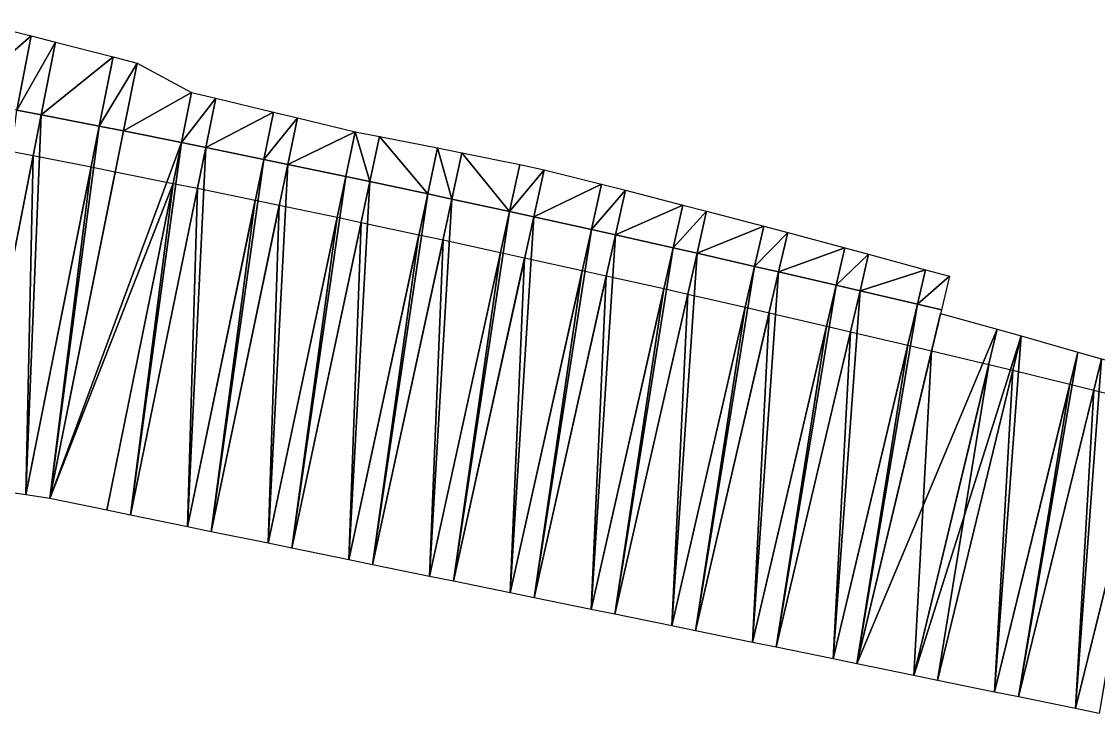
# Model space of a CAD drawing. Header units: metres. Extents: x 1882598 to 1885460, y 3171405 to 3171756.
# Drawn here: x 1883742.45 to 1883755.59, y 3171709.46 to 3171717.9 of the extents above; entities that cross this region are included whole.
import ezdxf

# ---------------------------------------------------------------- set-up
doc = ezdxf.new("R2010")
doc.units = ezdxf.units.M
doc.header["$MEASUREMENT"] = 0
doc.layers.add('Triangles surfaces projet', color=7, linetype='Continuous', true_color=0x848484)

msp = doc.modelspace()

# ---------------------------------------------------------------- linework, layer by layer
at = {"layer": 'Triangles surfaces projet'}
for points in [[(1883742.569, 3171717.723, 152.804), (1883741.683, 3171716.956, 153.421), (1883741.864, 3171717.899, 152.78), (1883742.569, 3171717.723, 152.804)], [(1883742.393, 3171716.819, 153.418), (1883741.683, 3171716.956, 153.421), (1883742.569, 3171717.723, 152.804), (1883742.393, 3171716.819, 153.418)], [(1883742.569, 3171717.723, 152.804), (1883742.863, 3171717.649, 152.814), (1883742.393, 3171716.819, 153.418), (1883742.569, 3171717.723, 152.804)], [(1883742.689, 3171716.762, 153.416), (1883742.393, 3171716.819, 153.418), (1883742.863, 3171717.649, 152.814), (1883742.689, 3171716.762, 153.416)], [(1883743.567, 3171717.468, 152.838), (1883742.689, 3171716.762, 153.416), (1883742.863, 3171717.649, 152.814), (1883743.567, 3171717.468, 152.838)], [(1883743.398, 3171716.622, 153.413), (1883742.689, 3171716.762, 153.416), (1883743.567, 3171717.468, 152.838), (1883743.398, 3171716.622, 153.413)], [(1883743.86, 3171717.393, 152.848), (1883743.398, 3171716.622, 153.413), (1883743.567, 3171717.468, 152.838), (1883743.86, 3171717.393, 152.848)], [(1883743.694, 3171716.564, 153.412), (1883743.398, 3171716.622, 153.413), (1883743.86, 3171717.393, 152.848), (1883743.694, 3171716.564, 153.412)], [(1883743.694, 3171716.564, 153.412), (1883743.86, 3171717.393, 152.848), (1883744.526, 3171717.032, 152.993), (1883743.694, 3171716.564, 153.412)], [(1883744.402, 3171716.422, 153.409), (1883743.694, 3171716.564, 153.412), (1883744.526, 3171717.032, 152.993), (1883744.402, 3171716.422, 153.409)], [(1883744.821, 3171716.963, 152.998), (1883744.402, 3171716.422, 153.409), (1883744.526, 3171717.032, 152.993), (1883744.821, 3171716.963, 152.998)], [(1883744.698, 3171716.362, 153.407), (1883744.402, 3171716.422, 153.409), (1883744.821, 3171716.963, 152.998), (1883744.698, 3171716.362, 153.407)], [(1883744.821, 3171716.963, 152.998), (1883745.525, 3171716.795, 153.01), (1883744.698, 3171716.362, 153.407), (1883744.821, 3171716.963, 152.998)], [(1883742.689, 3171716.762, 153.416), (1883741.799, 3171712.226, 153.303), (1883742.393, 3171716.819, 153.418), (1883742.689, 3171716.762, 153.416)], [(1883741.799, 3171712.226, 153.303), (1883742.689, 3171716.762, 153.416), (1883742.502, 3171712.124, 153.303), (1883741.799, 3171712.226, 153.303)], [(1883743.398, 3171716.622, 153.413), (1883742.502, 3171712.124, 153.303), (1883742.689, 3171716.762, 153.416), (1883743.398, 3171716.622, 153.413)], [(1883745.405, 3171716.217, 153.404), (1883744.698, 3171716.362, 153.407), (1883745.525, 3171716.795, 153.01), (1883745.405, 3171716.217, 153.404)], [(1883745.819, 3171716.724, 153.015), (1883745.405, 3171716.217, 153.404), (1883745.525, 3171716.795, 153.01), (1883745.819, 3171716.724, 153.015)], [(1883745.7, 3171716.156, 153.402), (1883745.405, 3171716.217, 153.404), (1883745.819, 3171716.724, 153.015), (1883745.7, 3171716.156, 153.402)], [(1883746.522, 3171716.555, 153.027), (1883745.7, 3171716.156, 153.402), (1883745.819, 3171716.724, 153.015), (1883746.522, 3171716.555, 153.027)], [(1883742.795, 3171712.078, 153.303), (1883742.502, 3171712.124, 153.303), (1883743.398, 3171716.622, 153.413), (1883742.795, 3171712.078, 153.303)], [(1883743.694, 3171716.564, 153.412), (1883742.795, 3171712.078, 153.303), (1883743.398, 3171716.622, 153.413), (1883743.694, 3171716.564, 153.412)], [(1883744.402, 3171716.422, 153.409), (1883742.795, 3171712.078, 153.303), (1883743.694, 3171716.564, 153.412), (1883744.402, 3171716.422, 153.409)], [(1883746.407, 3171716.008, 153.399), (1883745.7, 3171716.156, 153.402), (1883746.522, 3171716.555, 153.027), (1883746.407, 3171716.008, 153.399)], [(1883746.701, 3171715.946, 153.397), (1883746.407, 3171716.008, 153.399), (1883746.522, 3171716.555, 153.027), (1883746.701, 3171715.946, 153.397)], [(1883746.819, 3171716.497, 153.022), (1883746.701, 3171715.946, 153.397), (1883746.522, 3171716.555, 153.027), (1883746.819, 3171716.497, 153.022)], [(1883746.819, 3171716.497, 153.022), (1883747.407, 3171715.796, 153.394), (1883746.701, 3171715.946, 153.397), (1883746.819, 3171716.497, 153.022)], [(1883747.407, 3171715.796, 153.394), (1883746.819, 3171716.497, 153.022), (1883747.528, 3171716.358, 153.01), (1883747.407, 3171715.796, 153.394)], [(1883742.592, 3171716.265, 153.754), (1883741.799, 3171712.226, 153.653), (1883742.296, 3171716.322, 153.755), (1883742.592, 3171716.265, 153.754)], [(1883743.49, 3171711.936, 153.302), (1883742.795, 3171712.078, 153.303), (1883744.402, 3171716.422, 153.409), (1883743.49, 3171711.936, 153.302)], [(1883743.78, 3171711.877, 153.302), (1883743.49, 3171711.936, 153.302), (1883744.402, 3171716.422, 153.409), (1883743.78, 3171711.877, 153.302)], [(1883743.78, 3171711.877, 153.302), (1883744.402, 3171716.422, 153.409), (1883744.698, 3171716.362, 153.407), (1883743.78, 3171711.877, 153.302)], [(1883744.475, 3171711.734, 153.301), (1883743.78, 3171711.877, 153.302), (1883744.698, 3171716.362, 153.407), (1883744.475, 3171711.734, 153.301)], [(1883745.405, 3171716.217, 153.404), (1883744.475, 3171711.734, 153.301), (1883744.698, 3171716.362, 153.407), (1883745.405, 3171716.217, 153.404)], [(1883747.407, 3171715.796, 153.394), (1883747.528, 3171716.358, 153.01), (1883747.701, 3171715.733, 153.392), (1883747.407, 3171715.796, 153.394)], [(1883747.528, 3171716.358, 153.01), (1883747.824, 3171716.299, 153.006), (1883747.701, 3171715.733, 153.392), (1883747.528, 3171716.358, 153.01)], [(1883742.502, 3171712.124, 153.653), (1883741.799, 3171712.226, 153.653), (1883742.592, 3171716.265, 153.754), (1883742.502, 3171712.124, 153.653)], [(1883743.299, 3171716.125, 153.751), (1883742.502, 3171712.124, 153.653), (1883742.592, 3171716.265, 153.754), (1883743.299, 3171716.125, 153.751)], [(1883744.765, 3171711.675, 153.301), (1883744.475, 3171711.734, 153.301), (1883745.405, 3171716.217, 153.404), (1883744.765, 3171711.675, 153.301)], [(1883745.405, 3171716.217, 153.404), (1883745.7, 3171716.156, 153.402), (1883744.765, 3171711.675, 153.301), (1883745.405, 3171716.217, 153.404)], [(1883747.824, 3171716.299, 153.006), (1883748.406, 3171715.58, 153.388), (1883747.701, 3171715.733, 153.392), (1883747.824, 3171716.299, 153.006)], [(1883748.532, 3171716.156, 152.995), (1883748.406, 3171715.58, 153.388), (1883747.824, 3171716.299, 153.006), (1883748.532, 3171716.156, 152.995)], [(1883742.795, 3171712.078, 153.653), (1883742.502, 3171712.124, 153.653), (1883743.299, 3171716.125, 153.751), (1883742.795, 3171712.078, 153.653)], [(1883743.594, 3171716.067, 153.75), (1883742.795, 3171712.078, 153.653), (1883743.299, 3171716.125, 153.751), (1883743.594, 3171716.067, 153.75)], [(1883744.301, 3171715.924, 153.747), (1883742.795, 3171712.078, 153.653), (1883743.594, 3171716.067, 153.75), (1883744.301, 3171715.924, 153.747)], [(1883744.765, 3171711.675, 153.301), (1883745.7, 3171716.156, 153.402), (1883745.46, 3171711.533, 153.3), (1883744.765, 3171711.675, 153.301)], [(1883746.407, 3171716.008, 153.399), (1883745.46, 3171711.533, 153.3), (1883745.7, 3171716.156, 153.402), (1883746.407, 3171716.008, 153.399)], [(1883748.827, 3171716.09, 152.995), (1883748.406, 3171715.58, 153.388), (1883748.532, 3171716.156, 152.995), (1883748.827, 3171716.09, 152.995)], [(1883748.7, 3171715.516, 153.387), (1883748.406, 3171715.58, 153.388), (1883748.827, 3171716.09, 152.995), (1883748.7, 3171715.516, 153.387)], [(1883748.827, 3171716.09, 152.995), (1883749.527, 3171715.914, 153.005), (1883748.7, 3171715.516, 153.387), (1883748.827, 3171716.09, 152.995)], [(1883742.795, 3171712.078, 153.653), (1883744.301, 3171715.924, 153.747), (1883743.49, 3171711.936, 153.652), (1883742.795, 3171712.078, 153.653)], [(1883743.49, 3171711.936, 153.652), (1883744.301, 3171715.924, 153.747), (1883743.78, 3171711.877, 153.652), (1883743.49, 3171711.936, 153.652)], [(1883744.596, 3171715.864, 153.746), (1883743.78, 3171711.877, 153.652), (1883744.301, 3171715.924, 153.747), (1883744.596, 3171715.864, 153.746)], [(1883745.75, 3171711.473, 153.3), (1883745.46, 3171711.533, 153.3), (1883746.407, 3171716.008, 153.399), (1883745.75, 3171711.473, 153.3)], [(1883746.407, 3171716.008, 153.399), (1883746.701, 3171715.946, 153.397), (1883745.75, 3171711.473, 153.3), (1883746.407, 3171716.008, 153.399)], [(1883745.75, 3171711.473, 153.3), (1883746.701, 3171715.946, 153.397), (1883746.445, 3171711.331, 153.299), (1883745.75, 3171711.473, 153.3)], [(1883746.445, 3171711.331, 153.299), (1883746.701, 3171715.946, 153.397), (1883747.407, 3171715.796, 153.394), (1883746.445, 3171711.331, 153.299)], [(1883743.78, 3171711.877, 153.652), (1883744.596, 3171715.864, 153.746), (1883744.475, 3171711.734, 153.651), (1883743.78, 3171711.877, 153.652)], [(1883745.302, 3171715.72, 153.742), (1883744.475, 3171711.734, 153.651), (1883744.596, 3171715.864, 153.746), (1883745.302, 3171715.72, 153.742)], [(1883747.407, 3171715.796, 153.394), (1883746.735, 3171711.272, 153.298), (1883746.445, 3171711.331, 153.299), (1883747.407, 3171715.796, 153.394)], [(1883747.701, 3171715.733, 153.392), (1883746.735, 3171711.272, 153.298), (1883747.407, 3171715.796, 153.394), (1883747.701, 3171715.733, 153.392)], [(1883748.7, 3171715.516, 153.387), (1883749.527, 3171715.914, 153.005), (1883749.404, 3171715.361, 153.383), (1883748.7, 3171715.516, 153.387)], [(1883749.82, 3171715.84, 153.009), (1883749.404, 3171715.361, 153.383), (1883749.527, 3171715.914, 153.005), (1883749.82, 3171715.84, 153.009)], [(1883749.698, 3171715.296, 153.381), (1883749.404, 3171715.361, 153.383), (1883749.82, 3171715.84, 153.009), (1883749.698, 3171715.296, 153.381)], [(1883750.519, 3171715.66, 153.02), (1883749.698, 3171715.296, 153.381), (1883749.82, 3171715.84, 153.009), (1883750.519, 3171715.66, 153.02)], [(1883744.475, 3171711.734, 153.651), (1883745.302, 3171715.72, 153.742), (1883744.765, 3171711.675, 153.651), (1883744.475, 3171711.734, 153.651)], [(1883745.596, 3171715.658, 153.741), (1883744.765, 3171711.675, 153.651), (1883745.302, 3171715.72, 153.742), (1883745.596, 3171715.658, 153.741)], [(1883747.701, 3171715.733, 153.392), (1883747.43, 3171711.13, 153.297), (1883746.735, 3171711.272, 153.298), (1883747.701, 3171715.733, 153.392)], [(1883747.701, 3171715.733, 153.392), (1883748.406, 3171715.58, 153.388), (1883747.43, 3171711.13, 153.297), (1883747.701, 3171715.733, 153.392)], [(1883749.698, 3171715.296, 153.381), (1883750.519, 3171715.66, 153.02), (1883750.401, 3171715.138, 153.377), (1883749.698, 3171715.296, 153.381)], [(1883750.401, 3171715.138, 153.377), (1883750.519, 3171715.66, 153.02), (1883750.811, 3171715.584, 153.025), (1883750.401, 3171715.138, 153.377)], [(1883744.765, 3171711.675, 153.651), (1883745.596, 3171715.658, 153.741), (1883745.46, 3171711.533, 153.65), (1883744.765, 3171711.675, 153.651)], [(1883746.301, 3171715.511, 153.738), (1883745.46, 3171711.533, 153.65), (1883745.596, 3171715.658, 153.741), (1883746.301, 3171715.511, 153.738)], [(1883747.43, 3171711.13, 153.297), (1883748.406, 3171715.58, 153.388), (1883747.72, 3171711.07, 153.297), (1883747.43, 3171711.13, 153.297)], [(1883747.72, 3171711.07, 153.297), (1883748.406, 3171715.58, 153.388), (1883748.7, 3171715.516, 153.387), (1883747.72, 3171711.07, 153.297)], [(1883750.401, 3171715.138, 153.377), (1883750.811, 3171715.584, 153.025), (1883750.694, 3171715.072, 153.375), (1883750.401, 3171715.138, 153.377)], [(1883750.694, 3171715.072, 153.375), (1883750.811, 3171715.584, 153.025), (1883751.509, 3171715.401, 153.036), (1883750.694, 3171715.072, 153.375)], [(1883745.46, 3171711.533, 153.65), (1883746.301, 3171715.511, 153.738), (1883745.75, 3171711.473, 153.65), (1883745.46, 3171711.533, 153.65)], [(1883746.596, 3171715.449, 153.736), (1883745.75, 3171711.473, 153.65), (1883746.301, 3171715.511, 153.738), (1883746.596, 3171715.449, 153.736)], [(1883745.75, 3171711.473, 153.65), (1883746.596, 3171715.449, 153.736), (1883746.445, 3171711.331, 153.649), (1883745.75, 3171711.473, 153.65)], [(1883747.3, 3171715.298, 153.733), (1883746.445, 3171711.331, 153.649), (1883746.596, 3171715.449, 153.736), (1883747.3, 3171715.298, 153.733)], [(1883748.415, 3171710.928, 153.296), (1883747.72, 3171711.07, 153.297), (1883748.7, 3171715.516, 153.387), (1883748.415, 3171710.928, 153.296)], [(1883749.404, 3171715.361, 153.383), (1883748.415, 3171710.928, 153.296), (1883748.7, 3171715.516, 153.387), (1883749.404, 3171715.361, 153.383)], [(1883751.396, 3171714.912, 153.371), (1883750.694, 3171715.072, 153.375), (1883751.509, 3171715.401, 153.036), (1883751.396, 3171714.912, 153.371)], [(1883751.8, 3171715.324, 153.041), (1883751.396, 3171714.912, 153.371), (1883751.509, 3171715.401, 153.036), (1883751.8, 3171715.324, 153.041)], [(1883746.445, 3171711.331, 153.649), (1883747.3, 3171715.298, 153.733), (1883746.735, 3171711.272, 153.648), (1883746.445, 3171711.331, 153.649)], [(1883747.594, 3171715.235, 153.732), (1883746.735, 3171711.272, 153.648), (1883747.3, 3171715.298, 153.733), (1883747.594, 3171715.235, 153.732)], [(1883748.415, 3171710.928, 153.296), (1883749.404, 3171715.361, 153.383), (1883748.705, 3171710.869, 153.295), (1883748.415, 3171710.928, 153.296)], [(1883748.705, 3171710.869, 153.295), (1883749.404, 3171715.361, 153.383), (1883749.698, 3171715.296, 153.381), (1883748.705, 3171710.869, 153.295)], [(1883748.705, 3171710.869, 153.295), (1883749.698, 3171715.296, 153.381), (1883749.4, 3171710.726, 153.294), (1883748.705, 3171710.869, 153.295)], [(1883750.401, 3171715.138, 153.377), (1883749.4, 3171710.726, 153.294), (1883749.698, 3171715.296, 153.381), (1883750.401, 3171715.138, 153.377)], [(1883751.396, 3171714.912, 153.371), (1883751.8, 3171715.324, 153.041), (1883751.689, 3171714.844, 153.369), (1883751.396, 3171714.912, 153.371)], [(1883752.497, 3171715.138, 153.052), (1883751.689, 3171714.844, 153.369), (1883751.8, 3171715.324, 153.041), (1883752.497, 3171715.138, 153.052)], [(1883746.735, 3171711.272, 153.648), (1883747.594, 3171715.235, 153.732), (1883747.43, 3171711.13, 153.647), (1883746.735, 3171711.272, 153.648)], [(1883748.297, 3171715.082, 153.728), (1883747.43, 3171711.13, 153.647), (1883747.594, 3171715.235, 153.732), (1883748.297, 3171715.082, 153.728)], [(1883749.69, 3171710.667, 153.293), (1883749.4, 3171710.726, 153.294), (1883750.401, 3171715.138, 153.377), (1883749.69, 3171710.667, 153.293)], [(1883750.401, 3171715.138, 153.377), (1883750.694, 3171715.072, 153.375), (1883749.69, 3171710.667, 153.293), (1883750.401, 3171715.138, 153.377)], [(1883752.39, 3171714.682, 153.365), (1883751.689, 3171714.844, 153.369), (1883752.497, 3171715.138, 153.052), (1883752.39, 3171714.682, 153.365)], [(1883752.788, 3171715.06, 153.057), (1883752.39, 3171714.682, 153.365), (1883752.497, 3171715.138, 153.052), (1883752.788, 3171715.06, 153.057)], [(1883747.43, 3171711.13, 153.647), (1883748.297, 3171715.082, 153.728), (1883747.72, 3171711.07, 153.647), (1883747.43, 3171711.13, 153.647)], [(1883748.59, 3171715.018, 153.726), (1883747.72, 3171711.07, 153.647), (1883748.297, 3171715.082, 153.728), (1883748.59, 3171715.018, 153.726)], [(1883747.72, 3171711.07, 153.647), (1883748.59, 3171715.018, 153.726), (1883748.415, 3171710.928, 153.646), (1883747.72, 3171711.07, 153.647)], [(1883749.293, 3171714.863, 153.723), (1883748.415, 3171710.928, 153.646), (1883748.59, 3171715.018, 153.726), (1883749.293, 3171714.863, 153.723)], [(1883750.694, 3171715.072, 153.375), (1883750.385, 3171710.525, 153.292), (1883749.69, 3171710.667, 153.293), (1883750.694, 3171715.072, 153.375)], [(1883751.396, 3171714.912, 153.371), (1883750.385, 3171710.525, 153.292), (1883750.694, 3171715.072, 153.375), (1883751.396, 3171714.912, 153.371)], [(1883752.683, 3171714.614, 153.363), (1883752.39, 3171714.682, 153.365), (1883752.788, 3171715.06, 153.057), (1883752.683, 3171714.614, 153.363)], [(1883752.788, 3171715.06, 153.057), (1883753.483, 3171714.87, 153.07), (1883752.683, 3171714.614, 153.363), (1883752.788, 3171715.06, 153.057)], [(1883751.396, 3171714.912, 153.371), (1883750.675, 3171710.465, 153.292), (1883750.385, 3171710.525, 153.292), (1883751.396, 3171714.912, 153.371)], [(1883751.689, 3171714.844, 153.369), (1883750.675, 3171710.465, 153.292), (1883751.396, 3171714.912, 153.371), (1883751.689, 3171714.844, 153.369)], [(1883753.383, 3171714.449, 153.358), (1883752.683, 3171714.614, 153.363), (1883753.483, 3171714.87, 153.07), (1883753.383, 3171714.449, 153.358)], [(1883753.383, 3171714.449, 153.358), (1883753.483, 3171714.87, 153.07), (1883753.774, 3171714.791, 153.075), (1883753.383, 3171714.449, 153.358)], [(1883748.415, 3171710.928, 153.646), (1883749.293, 3171714.863, 153.723), (1883748.705, 3171710.869, 153.645), (1883748.415, 3171710.928, 153.646)], [(1883749.586, 3171714.797, 153.721), (1883748.705, 3171710.869, 153.645), (1883749.293, 3171714.863, 153.723), (1883749.586, 3171714.797, 153.721)], [(1883748.705, 3171710.869, 153.645), (1883749.586, 3171714.797, 153.721), (1883749.4, 3171710.726, 153.644), (1883748.705, 3171710.869, 153.645)], [(1883750.288, 3171714.64, 153.717), (1883749.4, 3171710.726, 153.644), (1883749.586, 3171714.797, 153.721), (1883750.288, 3171714.64, 153.717)], [(1883751.689, 3171714.844, 153.369), (1883751.37, 3171710.323, 153.29), (1883750.675, 3171710.465, 153.292), (1883751.689, 3171714.844, 153.369)], [(1883751.37, 3171710.323, 153.29), (1883751.689, 3171714.844, 153.369), (1883752.39, 3171714.682, 153.365), (1883751.37, 3171710.323, 153.29)], [(1883753.774, 3171714.791, 153.075), (1883753.676, 3171714.38, 153.357), (1883753.383, 3171714.449, 153.358), (1883753.774, 3171714.791, 153.075)], [(1883749.4, 3171710.726, 153.644), (1883750.288, 3171714.64, 153.717), (1883749.69, 3171710.667, 153.643), (1883749.4, 3171710.726, 153.644)], [(1883750.58, 3171714.573, 153.716), (1883749.69, 3171710.667, 153.643), (1883750.288, 3171714.64, 153.717), (1883750.58, 3171714.573, 153.716)], [(1883752.39, 3171714.682, 153.365), (1883751.66, 3171710.264, 153.289), (1883751.37, 3171710.323, 153.29), (1883752.39, 3171714.682, 153.365)], [(1883752.39, 3171714.682, 153.365), (1883752.683, 3171714.614, 153.363), (1883751.66, 3171710.264, 153.289), (1883752.39, 3171714.682, 153.365)], [(1883752.355, 3171710.122, 153.288), (1883751.66, 3171710.264, 153.289), (1883752.683, 3171714.614, 153.363), (1883752.355, 3171710.122, 153.288)], [(1883752.683, 3171714.614, 153.363), (1883753.383, 3171714.449, 153.358), (1883752.355, 3171710.122, 153.288), (1883752.683, 3171714.614, 153.363)], [(1883749.69, 3171710.667, 153.643), (1883750.58, 3171714.573, 153.716), (1883750.385, 3171710.525, 153.642), (1883749.69, 3171710.667, 153.643)], [(1883751.281, 3171714.413, 153.712), (1883750.385, 3171710.525, 153.642), (1883750.58, 3171714.573, 153.716), (1883751.281, 3171714.413, 153.712)], [(1883750.385, 3171710.525, 153.642), (1883751.281, 3171714.413, 153.712), (1883750.675, 3171710.465, 153.642), (1883750.385, 3171710.525, 153.642)], [(1883751.574, 3171714.346, 153.71), (1883750.675, 3171710.465, 153.642), (1883751.281, 3171714.413, 153.712), (1883751.574, 3171714.346, 153.71)], [(1883750.675, 3171710.465, 153.642), (1883751.574, 3171714.346, 153.71), (1883751.37, 3171710.323, 153.64), (1883750.675, 3171710.465, 153.642)], [(1883752.274, 3171714.183, 153.706), (1883751.37, 3171710.323, 153.64), (1883751.574, 3171714.346, 153.71), (1883752.274, 3171714.183, 153.706)], [(1883753.383, 3171714.449, 153.358), (1883752.645, 3171710.062, 153.287), (1883752.355, 3171710.122, 153.288), (1883753.383, 3171714.449, 153.358)], [(1883752.645, 3171710.062, 153.287), (1883753.383, 3171714.449, 153.358), (1883753.676, 3171714.38, 153.357), (1883752.645, 3171710.062, 153.287)], [(1883752.645, 3171710.062, 153.287), (1883753.665, 3171714.336, 153.356), (1883754.358, 3171714.144, 153.351), (1883752.645, 3171710.062, 153.287)], [(1883751.37, 3171710.323, 153.64), (1883752.274, 3171714.183, 153.706), (1883751.66, 3171710.264, 153.639), (1883751.37, 3171710.323, 153.64)], [(1883752.566, 3171714.115, 153.704), (1883751.66, 3171710.264, 153.639), (1883752.274, 3171714.183, 153.706), (1883752.566, 3171714.115, 153.704)], [(1883751.66, 3171710.264, 153.639), (1883752.566, 3171714.115, 153.704), (1883752.355, 3171710.122, 153.638), (1883751.66, 3171710.264, 153.639)], [(1883753.265, 3171713.95, 153.7), (1883752.355, 3171710.122, 153.638), (1883752.566, 3171714.115, 153.704), (1883753.265, 3171713.95, 153.7)], [(1883753.34, 3171709.92, 153.285), (1883752.645, 3171710.062, 153.287), (1883754.358, 3171714.144, 153.351), (1883753.34, 3171709.92, 153.285)], [(1883754.358, 3171714.144, 153.351), (1883754.648, 3171714.063, 153.349), (1883753.34, 3171709.92, 153.285), (1883754.358, 3171714.144, 153.351)], [(1883752.355, 3171710.122, 153.638), (1883753.265, 3171713.95, 153.7), (1883752.645, 3171710.062, 153.637), (1883752.355, 3171710.122, 153.638)], [(1883753.557, 3171713.881, 153.698), (1883752.645, 3171710.062, 153.637), (1883753.265, 3171713.95, 153.7), (1883753.557, 3171713.881, 153.698)], [(1883753.34, 3171709.92, 153.285), (1883754.648, 3171714.063, 153.349), (1883753.63, 3171709.861, 153.285), (1883753.34, 3171709.92, 153.285)], [(1883753.63, 3171709.861, 153.285), (1883754.648, 3171714.063, 153.349), (1883754.325, 3171709.718, 153.283), (1883753.63, 3171709.861, 153.285)], [(1883754.648, 3171714.063, 153.349), (1883755.34, 3171713.867, 153.344), (1883754.325, 3171709.718, 153.283), (1883754.648, 3171714.063, 153.349)], [(1883752.645, 3171710.062, 153.637), (1883753.557, 3171713.881, 153.698), (1883753.34, 3171709.92, 153.635), (1883752.645, 3171710.062, 153.637)], [(1883754.255, 3171713.714, 153.694), (1883753.34, 3171709.92, 153.635), (1883753.557, 3171713.881, 153.698), (1883754.255, 3171713.714, 153.694)], [(1883754.325, 3171709.718, 153.283), (1883755.34, 3171713.867, 153.344), (1883754.616, 3171709.659, 153.282), (1883754.325, 3171709.718, 153.283)], [(1883754.616, 3171709.659, 153.282), (1883755.34, 3171713.867, 153.344), (1883755.628, 3171713.785, 153.342), (1883754.616, 3171709.659, 153.282)], [(1883753.34, 3171709.92, 153.635), (1883754.255, 3171713.714, 153.694), (1883753.63, 3171709.861, 153.635), (1883753.34, 3171709.92, 153.635)], [(1883754.546, 3171713.644, 153.692), (1883753.63, 3171709.861, 153.635), (1883754.255, 3171713.714, 153.694), (1883754.546, 3171713.644, 153.692)], [(1883755.311, 3171709.517, 153.28), (1883754.616, 3171709.659, 153.282), (1883755.628, 3171713.785, 153.342), (1883755.311, 3171709.517, 153.28)], [(1883755.311, 3171709.517, 153.28), (1883755.628, 3171713.785, 153.342), (1883756.319, 3171713.587, 153.336), (1883755.311, 3171709.517, 153.28)], [(1883753.63, 3171709.861, 153.635), (1883754.546, 3171713.644, 153.692), (1883754.325, 3171709.718, 153.633), (1883753.63, 3171709.861, 153.635)], [(1883755.244, 3171713.475, 153.688), (1883754.325, 3171709.718, 153.633), (1883754.546, 3171713.644, 153.692), (1883755.244, 3171713.475, 153.688)], [(1883755.311, 3171709.517, 153.28), (1883756.319, 3171713.587, 153.336), (1883755.601, 3171709.457, 153.279), (1883755.311, 3171709.517, 153.28)], [(1883754.325, 3171709.718, 153.633), (1883755.244, 3171713.475, 153.688), (1883754.616, 3171709.659, 153.632), (1883754.325, 3171709.718, 153.633)], [(1883755.535, 3171713.403, 153.686), (1883754.616, 3171709.659, 153.632), (1883755.244, 3171713.475, 153.688), (1883755.535, 3171713.403, 153.686)], [(1883754.616, 3171709.659, 153.632), (1883755.535, 3171713.403, 153.686), (1883755.311, 3171709.517, 153.63), (1883754.616, 3171709.659, 153.632)], [(1883756.231, 3171713.232, 153.681), (1883755.311, 3171709.517, 153.63), (1883755.535, 3171713.403, 153.686), (1883756.231, 3171713.232, 153.681)], [(1883755.311, 3171709.517, 153.63), (1883756.231, 3171713.232, 153.681), (1883755.601, 3171709.457, 153.629), (1883755.311, 3171709.517, 153.63)]]:
    msp.add_3dface(points, dxfattribs=at)

doc.saveas('drawing.dxf')
